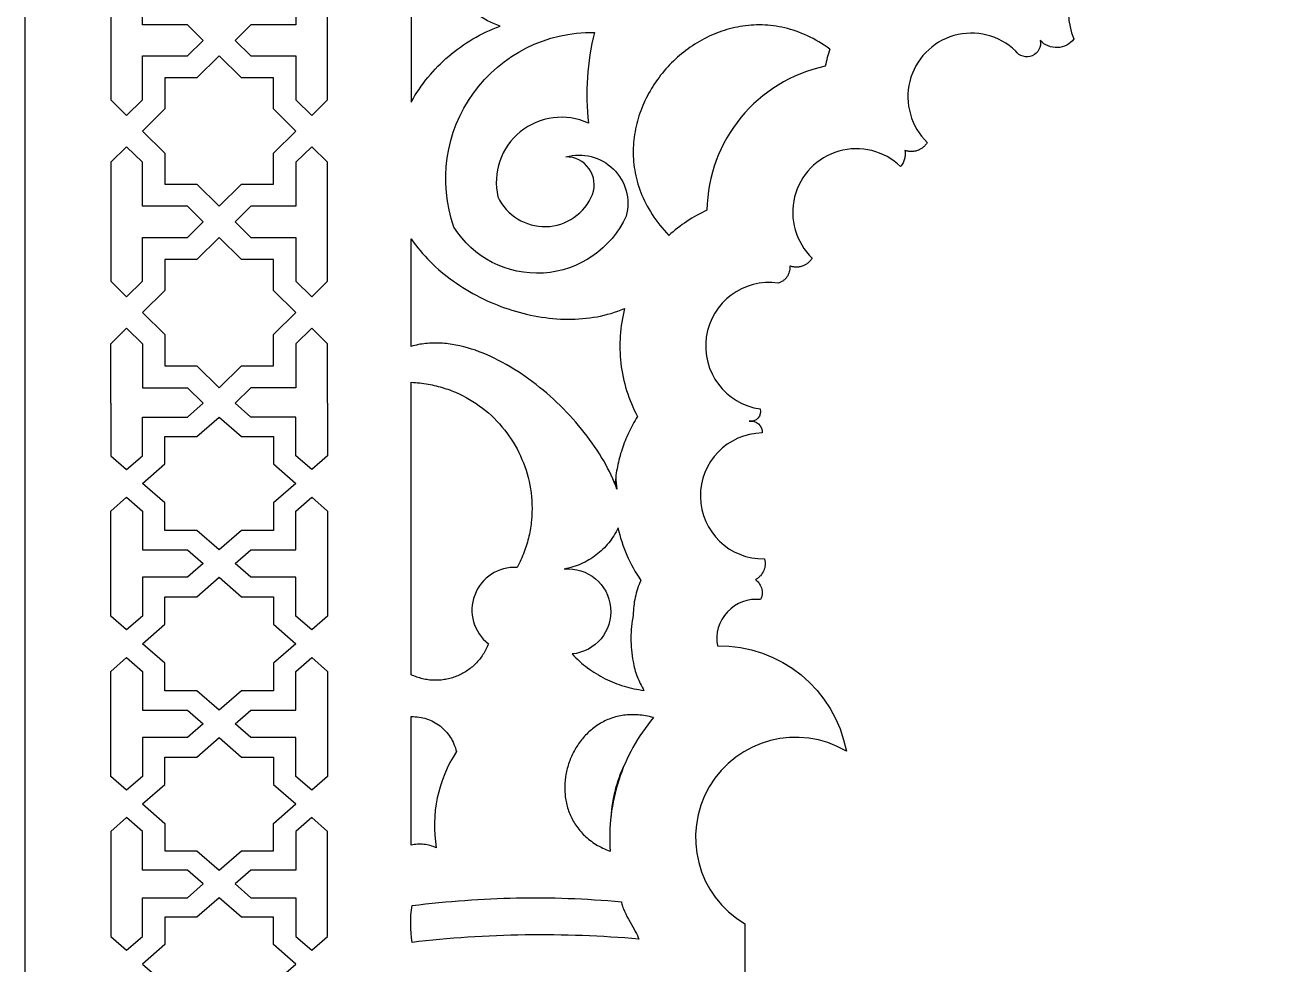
# Model space of a CAD drawing. Extents: x -290 to 290, y -500 to 500.
# Drawn here: x -290 to 0, y -37.3 to 181.6 of the extents above; entities that cross this region are included whole.
import ezdxf

# ---------------------------------------------------------------- set-up
doc = ezdxf.new("R2010")
doc.units = 0
doc.layers.add('LAYER_1', color=18, linetype='CONTINUOUS')

msp = doc.modelspace()

# ---------------------------------------------------------------- linework, layer by layer
at = {"layer": 'LAYER_1'}
for points in [[(-290, -500), (290, -500), (290, 500), (-290, 500)], [(-248.42, 178.01), (-248.42, 178.01), (-252.12, 181.63), (-262.59, 181.63), (-262.59, 191.88), (-266.3, 195.5), (-270, 191.88), (-270, 178.01), (-270, 164.14), (-266.3, 160.51), (-262.59, 164.14), (-262.59, 174.38), (-252.12, 174.38), (-248.42, 178.01)], [(-219.43, 178.01), (-219.43, 181.63), (-219.43, 181.63), (-219.43, 191.88), (-223.13, 195.5), (-223.13, 195.5), (-223.13, 195.5), (-226.83, 191.88), (-226.83, 181.63), (-237.31, 181.63), (-241.01, 178.01), (-237.31, 174.38), (-226.83, 174.38), (-226.83, 164.14), (-223.13, 160.51), (-223.13, 160.51), (-223.13, 160.51), (-219.43, 164.14), (-219.43, 174.38), (-219.43, 174.38)], [(-226.83, 156.86), (-232.07, 162.01), (-232.07, 169.26), (-239.48, 169.26), (-244.71, 174.38), (-249.95, 169.26), (-257.36, 169.26), (-257.36, 162.01), (-262.59, 156.86), (-257.36, 151.7), (-257.36, 144.46), (-249.95, 144.46), (-244.71, 139.33), (-239.48, 144.46), (-232.07, 144.46), (-232.07, 151.7)], [(-248.42, 135.71), (-248.42, 135.71), (-252.12, 139.33), (-262.59, 139.33), (-262.59, 149.58), (-266.3, 153.2), (-270, 149.58), (-270, 135.71), (-270, 121.84), (-266.3, 118.21), (-262.59, 121.84), (-262.59, 132.08), (-252.12, 132.08), (-248.42, 135.71)], [(-219.43, 135.71), (-219.43, 139.33), (-219.43, 139.33), (-219.43, 149.58), (-223.13, 153.2), (-223.13, 153.2), (-223.13, 153.2), (-226.83, 149.58), (-226.83, 139.33), (-237.31, 139.33), (-241.01, 135.71), (-237.31, 132.08), (-226.83, 132.08), (-226.83, 121.84), (-223.13, 118.21), (-223.13, 118.21), (-223.13, 118.21), (-219.43, 121.84), (-219.43, 132.08), (-219.43, 132.08)], [(-226.83, 114.56), (-232.07, 119.71), (-232.07, 126.96), (-239.48, 126.96), (-244.71, 132.08), (-249.95, 126.96), (-257.36, 126.96), (-257.36, 119.71), (-262.59, 114.56), (-257.36, 109.4), (-257.36, 102.16), (-249.95, 102.16), (-244.71, 97.03), (-239.48, 102.16), (-232.07, 102.16), (-232.07, 109.4)], [(-226.83, 74.72), (-232.07, 70.16), (-232.07, 63.76), (-239.48, 63.76), (-244.71, 59.23), (-249.95, 63.76), (-257.36, 63.76), (-257.36, 70.16), (-262.59, 74.72), (-257.36, 79.27), (-257.36, 85.68), (-249.95, 85.68), (-244.71, 90.2), (-239.48, 85.68), (-232.07, 85.68), (-232.07, 79.27)], [(-248.42, 56.03), (-248.42, 56.03), (-252.12, 52.83), (-262.59, 52.83), (-262.59, 43.78), (-266.3, 40.58), (-270, 43.78), (-270, 56.03), (-270, 68.28), (-266.3, 71.49), (-262.59, 68.29), (-262.59, 59.23), (-252.12, 59.23), (-248.42, 56.03)], [(-219.43, 56.03), (-219.43, 52.83), (-219.43, 52.83), (-219.43, 43.78), (-223.13, 40.58), (-223.13, 40.58), (-223.13, 40.58), (-226.83, 43.78), (-226.83, 52.83), (-237.31, 52.83), (-241.01, 56.03), (-237.31, 59.23), (-226.83, 59.23), (-226.83, 68.29), (-223.13, 71.49), (-223.13, 71.49), (-223.13, 71.49), (-219.43, 68.29), (-219.43, 59.23), (-219.43, 59.23)], [(-226.83, 37.34), (-232.07, 32.79), (-232.07, 26.39), (-239.48, 26.39), (-244.71, 21.86), (-249.95, 26.39), (-257.36, 26.39), (-257.36, 32.79), (-262.59, 37.34), (-257.36, 41.9), (-257.36, 48.3), (-249.95, 48.3), (-244.71, 52.83), (-239.48, 48.3), (-232.07, 48.3), (-232.07, 41.9)], [(-248.42, 18.66), (-248.42, 18.66), (-252.12, 15.46), (-262.59, 15.46), (-262.59, 6.4), (-266.3, 3.2), (-270, 6.41), (-270, 18.66), (-270, 30.91), (-266.3, 34.11), (-262.59, 30.91), (-262.59, 21.86), (-252.12, 21.86), (-248.42, 18.66)], [(-219.43, 18.66), (-219.43, 15.46), (-219.43, 15.46), (-219.43, 6.4), (-223.13, 3.2), (-223.13, 3.2), (-223.13, 3.2), (-226.83, 6.4), (-226.83, 15.46), (-237.31, 15.46), (-241.01, 18.66), (-237.31, 21.86), (-226.83, 21.86), (-226.83, 30.91), (-223.13, 34.11), (-223.13, 34.11), (-223.13, 34.11), (-219.43, 30.91), (-219.43, 21.86), (-219.43, 21.86)], [(-248.42, -18.66), (-248.42, -18.66), (-252.12, -15.46), (-262.59, -15.46), (-262.59, -6.4), (-266.3, -3.2), (-270, -6.41), (-270, -18.66), (-270, -30.91), (-266.3, -34.11), (-262.59, -30.91), (-262.59, -21.86), (-252.12, -21.86), (-248.42, -18.66)], [(-219.43, -18.66), (-219.43, -15.46), (-219.43, -15.46), (-219.43, -6.4), (-223.13, -3.2), (-223.13, -3.2), (-223.13, -3.2), (-226.83, -6.4), (-226.83, -15.46), (-237.31, -15.46), (-241.01, -18.66), (-237.31, -21.86), (-226.83, -21.86), (-226.83, -30.91), (-223.13, -34.11), (-223.13, -34.11), (-223.13, -34.11), (-219.43, -30.91), (-219.43, -21.86), (-219.43, -21.86)], [(-226.83, -37.34), (-232.07, -32.79), (-232.07, -26.39), (-239.48, -26.39), (-244.71, -21.86), (-249.95, -26.39), (-257.36, -26.39), (-257.36, -32.79), (-262.59, -37.34), (-257.36, -41.9), (-257.36, -48.3), (-249.95, -48.3), (-244.71, -52.83), (-239.48, -48.3), (-232.07, -48.3), (-232.07, -41.9)], [(-199.77, -32.28), (-199.88, -31.21), (-199.96, -30.15), (-200.02, -29.09), (-200.04, -28.56), (-200.06, -28.03), (-200.06, -27.49), (-200.05, -26.96), (-200.03, -26.42), (-200.01, -25.87), (-199.97, -25.33), (-199.91, -24.78), (-199.85, -24.22), (-199.77, -23.67), (-198.2, -23.49), (-196.64, -23.32), (-195.08, -23.16), (-193.54, -23), (-192, -22.86), (-190.47, -22.73), (-188.94, -22.6), (-187.43, -22.49), (-185.91, -22.38), (-184.4, -22.29), (-182.9, -22.2), (-181.39, -22.13), (-179.89, -22.06), (-178.4, -22), (-176.9, -21.96), (-175.4, -21.92), (-173.9, -21.9), (-172.41, -21.88), (-170.91, -21.88), (-169.4, -21.88), (-167.9, -21.9), (-166.39, -21.93), (-164.88, -21.96), (-163.36, -22.01), (-161.83, -22.07), (-160.3, -22.14), (-158.77, -22.23), (-157.22, -22.32), (-155.67, -22.42), (-154.1, -22.54), (-152.53, -22.67), (-150.95, -22.81), (-150.91, -23.06), (-150.86, -23.33), (-150.79, -23.6), (-150.7, -23.87), (-150.61, -24.15), (-150.5, -24.44), (-150.25, -25.03), (-149.97, -25.63), (-149.67, -26.23), (-149.34, -26.84), (-149.01, -27.44), (-148.34, -28.62), (-148.02, -29.18), (-147.72, -29.71), (-147.46, -30.22), (-147.23, -30.69), (-147.13, -30.91), (-147.05, -31.13), (-146.98, -31.32), (-146.92, -31.51), (-148.54, -31.38), (-150.16, -31.25), (-151.78, -31.14), (-153.42, -31.03), (-155.06, -30.93), (-156.71, -30.85), (-158.37, -30.77), (-160.03, -30.71), (-161.69, -30.65), (-163.36, -30.61), (-165.03, -30.57), (-166.7, -30.55), (-168.38, -30.53), (-170.05, -30.53), (-171.73, -30.54), (-173.41, -30.55), (-175.09, -30.58), (-176.76, -30.62), (-178.44, -30.67), (-180.11, -30.73), (-181.78, -30.8), (-183.44, -30.88), (-185.11, -30.97), (-186.76, -31.07), (-188.41, -31.18), (-190.06, -31.3), (-191.7, -31.44), (-193.33, -31.58), (-194.95, -31.74), (-196.57, -31.91), (-198.18, -32.09)]]:
    msp.add_lwpolyline(points, close=True, dxfattribs=at)
for points in [[(-199.96, 256.1), (-199.96, 163.62), (-199.53, 164.38), (-199.08, 165.13), (-198.61, 165.86), (-198.13, 166.59), (-197.64, 167.31), (-197.13, 168.01), (-196.6, 168.7), (-196.06, 169.38), (-195.5, 170.04), (-194.93, 170.7), (-194.35, 171.33), (-193.75, 171.96), (-193.14, 172.57), (-192.51, 173.17), (-191.87, 173.76), (-191.22, 174.33), (-190.56, 174.88), (-189.88, 175.42), (-189.19, 175.95), (-188.49, 176.46), (-187.78, 176.96), (-187.05, 177.44), (-186.32, 177.9), (-185.57, 178.35), (-184.81, 178.78), (-184.04, 179.2), (-183.26, 179.6), (-182.48, 179.98), (-181.68, 180.34), (-180.87, 180.69), (-180.05, 181.02), (-179.23, 181.33, -0.655691), (-182.43, 221.3)], [(-18.34, 190.3, 1), (-45.48, 178.34, -0.465359), (-53.34, 177.97, -0.814151), (-59.07, 175.53, 1), (-79.67, 154.2), (-79.78, 154.03), (-79.89, 153.87), (-80.01, 153.71), (-80.13, 153.56), (-80.26, 153.42), (-80.4, 153.28), (-80.54, 153.15), (-80.68, 153.03), (-80.83, 152.91), (-80.99, 152.81), (-81.14, 152.71), (-81.3, 152.61), (-81.47, 152.53), (-81.64, 152.45), (-81.81, 152.38), (-81.98, 152.32), (-82.15, 152.26), (-82.33, 152.21), (-82.51, 152.17), (-82.69, 152.14), (-82.87, 152.11), (-83.05, 152.1), (-83.24, 152.09), (-83.42, 152.08), (-83.6, 152.09), (-83.79, 152.1), (-83.97, 152.12), (-84.15, 152.15), (-84.33, 152.19), (-84.51, 152.23), (-84.69, 152.29), (-84.87, 152.35), (-84.84, 152.1), (-84.81, 151.85), (-84.81, 151.6), (-84.81, 151.36), (-84.83, 151.11), (-84.87, 150.86), (-84.91, 150.62), (-84.97, 150.37), (-85.04, 150.13), (-85.13, 149.9), (-85.22, 149.67), (-85.33, 149.44), (-85.46, 149.22), (-85.59, 149), (-85.74, 148.79), (-85.9, 148.58, 1), (-106.51, 127.26), (-106.61, 127.09), (-106.73, 126.92), (-106.84, 126.77), (-106.97, 126.61), (-107.1, 126.47), (-107.23, 126.34), (-107.37, 126.21), (-107.52, 126.09), (-107.67, 125.97), (-107.82, 125.86), (-107.98, 125.76), (-108.14, 125.67), (-108.3, 125.58), (-108.47, 125.51), (-108.64, 125.44), (-108.81, 125.37), (-108.99, 125.32), (-109.17, 125.27), (-109.34, 125.23), (-109.52, 125.19), (-109.71, 125.17), (-109.89, 125.15), (-110.07, 125.14), (-110.25, 125.14), (-110.44, 125.14), (-110.62, 125.16), (-110.8, 125.18), (-110.99, 125.21), (-111.17, 125.24), (-111.35, 125.29), (-111.53, 125.34), (-111.7, 125.4), (-111.68, 125.15), (-111.68, 124.88), (-111.7, 124.6), (-111.75, 124.31), (-111.83, 124.01), (-111.93, 123.72), (-112.06, 123.42), (-112.21, 123.13), (-112.39, 122.85), (-112.49, 122.72), (-112.6, 122.59), (-112.71, 122.46), (-112.83, 122.33), (-112.96, 122.22), (-113.09, 122.1), (-113.23, 121.99), (-113.38, 121.89), (-113.54, 121.8), (-113.7, 121.71), (-113.86, 121.63), (-114.04, 121.56), (-114.22, 121.49), (-114.41, 121.44, 1), (-118.6, 92.08, -0.532237), (-121.2, 89.21, -0.476381), (-118.12, 86.49, 1), (-117.64, 57.13), (-117.59, 56.96), (-117.55, 56.79), (-117.51, 56.62), (-117.48, 56.45), (-117.47, 56.28), (-117.46, 56.11), (-117.46, 55.93), (-117.46, 55.76), (-117.48, 55.59), (-117.5, 55.41), (-117.53, 55.24), (-117.57, 55.07), (-117.67, 54.73), (-117.8, 54.4), (-117.95, 54.08), (-118.14, 53.77), (-118.34, 53.47), (-118.58, 53.19), (-118.7, 53.06), (-118.83, 52.93), (-118.97, 52.8), (-119.11, 52.69), (-119.26, 52.57), (-119.41, 52.47), (-119.56, 52.37), (-119.73, 52.27), (-119.52, 52.13), (-119.31, 51.95), (-119.12, 51.75), (-118.93, 51.52), (-118.76, 51.27), (-118.6, 51), (-118.46, 50.71), (-118.35, 50.4), (-118.25, 50.08), (-118.22, 49.92), (-118.19, 49.75), (-118.17, 49.58), (-118.15, 49.41), (-118.15, 49.23), (-118.15, 49.06), (-118.16, 48.88), (-118.18, 48.7), (-118.21, 48.53), (-118.25, 48.35), (-118.3, 48.17), (-118.36, 47.99), (-118.43, 47.81), (-118.51, 47.63, 0.504183), (-128.59, 36.83, -0.365468), (-98.54, 12.32, 1), (-122.17, -27.94), (-122.17, -410)], [(-102.38, 175.97), (-102.54, 175.48), (-102.69, 174.98), (-102.84, 174.49), (-102.98, 173.99), (-103.11, 173.49), (-103.23, 172.99), (-103.35, 172.49), (-103.46, 171.98, 0.350045), (-131.03, 138.41), (-131.64, 138.12), (-132.24, 137.83), (-132.84, 137.52), (-133.43, 137.2), (-134.01, 136.87), (-134.58, 136.52), (-135.15, 136.17), (-135.71, 135.81), (-136.27, 135.43), (-136.81, 135.05), (-137.35, 134.65), (-137.88, 134.25), (-138.41, 133.84), (-138.92, 133.41), (-139.43, 132.98), (-139.92, 132.53)], [(-151.75, 64.35), (-151.97, 63.89), (-152.21, 63.43), (-152.47, 62.98), (-152.74, 62.54), (-153.02, 62.11), (-153.31, 61.69), (-153.61, 61.28), (-153.93, 60.87), (-154.25, 60.48), (-154.59, 60.1), (-154.94, 59.73), (-155.3, 59.37), (-155.67, 59.02), (-156.05, 58.68), (-156.44, 58.35), (-156.84, 58.04), (-157.25, 57.73), (-157.66, 57.44), (-158.09, 57.16), (-158.52, 56.9), (-158.97, 56.64), (-159.42, 56.4), (-159.88, 56.17), (-160.34, 55.96), (-160.82, 55.76), (-161.3, 55.57), (-161.78, 55.4), (-162.28, 55.24), (-162.78, 55.09), (-163.28, 54.96), (-163.79, 54.85), (-164.31, 54.75, -1), (-162.44, 34.96), (-162.02, 34.51), (-161.59, 34.08), (-161.15, 33.66), (-160.7, 33.25), (-160.25, 32.85), (-159.78, 32.46), (-159.31, 32.09), (-158.84, 31.72), (-158.35, 31.36), (-157.86, 31.02), (-157.36, 30.69), (-156.85, 30.37), (-156.34, 30.06), (-155.83, 29.76), (-155.3, 29.48), (-154.77, 29.2), (-154.24, 28.94), (-153.7, 28.69), (-153.15, 28.45), (-152.6, 28.22), (-152.05, 28.01), (-151.49, 27.81), (-150.93, 27.62), (-150.36, 27.44), (-149.79, 27.28), (-149.21, 27.12), (-148.64, 26.98), (-148.06, 26.86), (-147.47, 26.74), (-146.88, 26.64), (-146.3, 26.55), (-145.7, 26.47)]]:
    msp.add_lwpolyline(points, format="xyb", dxfattribs=at)
for points in [[(-190, 134.48, -0.521179), (-157.27, 179.88, 0.089063), (-158.65, 158.71, 0.621862), (-179.75, 141.53, 0.654992), (-157.72, 142.09, 0.530255), (-163.9, 150.83, -0.581226), (-149.84, 137.06, -0.597768)], [(-199.96, 30.13), (-199.96, 98.29), (-199.45, 98.27), (-198.95, 98.23), (-198.46, 98.19), (-197.96, 98.14), (-197.47, 98.08), (-196.99, 98.02), (-196.5, 97.94), (-196.02, 97.86), (-195.54, 97.78), (-195.07, 97.68), (-194.6, 97.58), (-194.13, 97.47), (-193.67, 97.35), (-193.21, 97.22), (-192.75, 97.09), (-192.3, 96.95), (-191.85, 96.81), (-191.4, 96.66), (-190.96, 96.5), (-190.52, 96.33), (-190.09, 96.16), (-189.66, 95.98), (-188.81, 95.6), (-187.98, 95.2), (-187.16, 94.77), (-186.37, 94.32), (-185.59, 93.84), (-184.82, 93.35), (-184.08, 92.83), (-183.35, 92.28), (-182.64, 91.72), (-181.95, 91.14), (-181.28, 90.53), (-180.63, 89.91), (-180, 89.27), (-179.39, 88.61), (-178.81, 87.93), (-178.24, 87.24), (-177.69, 86.53), (-177.17, 85.8), (-176.66, 85.06), (-176.19, 84.3), (-175.73, 83.53), (-175.29, 82.75), (-174.88, 81.96), (-174.5, 81.15), (-174.14, 80.33), (-173.8, 79.5), (-173.49, 78.66), (-173.2, 77.81), (-172.94, 76.95), (-172.7, 76.08), (-172.49, 75.2), (-172.31, 74.32), (-172.16, 73.43), (-172.03, 72.53), (-171.93, 71.63), (-171.85, 70.72), (-171.81, 69.81), (-171.8, 68.9), (-171.81, 67.98), (-171.85, 67.06), (-171.93, 66.13), (-171.97, 65.67), (-172.03, 65.21), (-172.09, 64.75), (-172.16, 64.29), (-172.24, 63.82), (-172.33, 63.36), (-172.42, 62.9), (-172.52, 62.44), (-172.63, 61.97), (-172.75, 61.51), (-172.88, 61.05), (-173.01, 60.59), (-173.15, 60.13), (-173.3, 59.67), (-173.46, 59.21), (-173.63, 58.75), (-173.8, 58.3), (-173.98, 57.84), (-174.17, 57.39), (-174.37, 56.93), (-174.58, 56.48), (-174.8, 56.03), (-175.02, 55.58), (-175.26, 55.13, 0.736), (-181.97, 37.33), (-182.1, 36.99), (-182.24, 36.66), (-182.39, 36.34), (-182.54, 36.02), (-182.71, 35.71), (-182.88, 35.4), (-183.06, 35.1), (-183.24, 34.81), (-183.43, 34.52), (-183.63, 34.24), (-183.84, 33.96), (-184.05, 33.69), (-184.27, 33.43), (-184.49, 33.17), (-184.72, 32.92), (-184.96, 32.68), (-185.2, 32.45), (-185.45, 32.22), (-185.7, 31.99), (-185.96, 31.78), (-186.22, 31.57), (-186.49, 31.37), (-186.76, 31.18), (-187.04, 30.99), (-187.32, 30.81), (-187.6, 30.64), (-187.89, 30.47), (-188.19, 30.32), (-188.48, 30.17), (-188.78, 30.03), (-189.09, 29.89), (-189.4, 29.76), (-189.71, 29.64), (-190.02, 29.53), (-190.33, 29.43), (-190.65, 29.33), (-190.97, 29.25), (-191.3, 29.17), (-191.62, 29.1), (-191.95, 29.03), (-192.28, 28.98), (-192.61, 28.93), (-192.94, 28.89), (-193.27, 28.86), (-193.61, 28.84), (-193.94, 28.83), (-194.28, 28.82), (-194.62, 28.83), (-194.95, 28.84), (-195.29, 28.86), (-195.63, 28.89), (-195.97, 28.93), (-196.3, 28.98), (-196.64, 29.04), (-196.98, 29.11), (-197.31, 29.18), (-197.65, 29.27), (-197.98, 29.36), (-198.32, 29.47), (-198.65, 29.58), (-198.98, 29.7), (-199.31, 29.83), (-199.63, 29.97)], [(-199.96, -9.62), (-199.96, 20.35), (-199.49, 20.36), (-199.03, 20.34), (-198.57, 20.31), (-198.12, 20.25), (-197.67, 20.18), (-197.23, 20.08), (-196.79, 19.97), (-196.36, 19.84), (-195.94, 19.69), (-195.53, 19.52), (-195.12, 19.34), (-194.73, 19.14), (-194.34, 18.92), (-193.96, 18.69), (-193.59, 18.44), (-193.24, 18.18), (-192.89, 17.9), (-192.56, 17.61), (-192.24, 17.3), (-191.93, 16.98), (-191.64, 16.64), (-191.36, 16.3), (-191.09, 15.94), (-190.84, 15.57), (-190.6, 15.18), (-190.38, 14.79), (-190.18, 14.38), (-189.99, 13.96), (-189.83, 13.53), (-189.67, 13.1), (-189.54, 12.65), (-189.43, 12.19, 0.187), (-194.12, -10.23), (-194.47, -10.08), (-194.82, -9.94), (-195.18, -9.82), (-195.54, -9.72), (-195.9, -9.62), (-196.27, -9.55), (-196.63, -9.49), (-197, -9.44), (-197.37, -9.41), (-197.74, -9.4), (-198.12, -9.4), (-198.49, -9.41), (-198.86, -9.44), (-199.23, -9.49), (-199.59, -9.55)]]:
    msp.add_lwpolyline(points, format="xyb", close=True, dxfattribs=at)
for points in [[(-102.38, 175.97), (-103.02, 176.43), (-103.67, 176.87), (-104.32, 177.29), (-104.97, 177.68), (-105.63, 178.06), (-106.28, 178.42), (-106.94, 178.75), (-107.6, 179.07), (-108.26, 179.36), (-108.92, 179.64), (-109.58, 179.9), (-110.24, 180.14), (-110.9, 180.36), (-111.56, 180.56), (-112.22, 180.74), (-112.89, 180.91), (-113.55, 181.06), (-114.21, 181.18), (-114.87, 181.3), (-115.52, 181.39), (-116.18, 181.47), (-116.84, 181.53), (-117.49, 181.57), (-118.14, 181.6), (-118.79, 181.61), (-119.44, 181.6), (-120.09, 181.58), (-120.73, 181.54), (-121.37, 181.49), (-122.01, 181.42), (-122.64, 181.33), (-123.27, 181.24), (-123.9, 181.12), (-124.52, 180.99), (-125.14, 180.85), (-125.76, 180.69), (-126.37, 180.52), (-126.98, 180.34), (-127.58, 180.14), (-128.18, 179.93), (-128.77, 179.7), (-129.36, 179.46), (-129.94, 179.21), (-130.52, 178.95), (-131.09, 178.67), (-131.65, 178.39), (-132.21, 178.09), (-132.76, 177.77), (-133.31, 177.45), (-133.85, 177.12), (-134.38, 176.77), (-134.91, 176.41), (-135.43, 176.05), (-135.94, 175.67), (-136.44, 175.28), (-136.93, 174.88), (-137.42, 174.47), (-137.9, 174.06), (-138.37, 173.63), (-138.83, 173.19), (-139.29, 172.74), (-139.73, 172.29), (-140.17, 171.82), (-140.59, 171.35), (-141.01, 170.87), (-141.42, 170.38), (-141.82, 169.89), (-142.2, 169.38), (-142.58, 168.87), (-142.95, 168.35), (-143.3, 167.82), (-143.65, 167.29), (-143.98, 166.75), (-144.3, 166.2), (-144.62, 165.65), (-144.92, 165.09), (-145.2, 164.52), (-145.48, 163.95), (-145.74, 163.37), (-146, 162.79), (-146.23, 162.2), (-146.46, 161.61), (-146.68, 161.02), (-146.88, 160.41), (-147.06, 159.81), (-147.24, 159.2), (-147.4, 158.59), (-147.54, 157.97), (-147.68, 157.35), (-147.79, 156.72), (-147.9, 156.1), (-147.99, 155.47), (-148.06, 154.83), (-148.12, 154.2), (-148.17, 153.56), (-148.2, 152.92), (-148.21, 152.28), (-148.21, 151.63), (-148.19, 150.99), (-148.16, 150.34), (-148.11, 149.69), (-148.04, 149.05), (-147.96, 148.4), (-147.86, 147.75), (-147.74, 147.1), (-147.61, 146.45), (-147.45, 145.8), (-147.28, 145.15), (-147.1, 144.5), (-146.89, 143.85), (-146.67, 143.2), (-146.43, 142.56), (-146.17, 141.91), (-145.89, 141.27), (-145.59, 140.63), (-145.28, 139.99), (-144.94, 139.35), (-144.59, 138.71), (-144.21, 138.08), (-143.82, 137.45), (-143.4, 136.82), (-142.97, 136.2), (-142.51, 135.58), (-142.04, 134.96), (-141.54, 134.35), (-141.02, 133.74), (-140.48, 133.13), (-139.92, 132.53)], [(-152.29, 76.19), (-152.25, 75.48), (-152.18, 74.77), (-152.1, 74.06), (-152, 73.35), (-152.3, 74.16), (-152.63, 74.98), (-152.98, 75.81), (-153.36, 76.64), (-153.76, 77.47), (-154.19, 78.3), (-154.63, 79.13), (-155.1, 79.97), (-155.6, 80.8), (-156.11, 81.64), (-156.65, 82.47), (-157.2, 83.3), (-157.78, 84.13), (-158.37, 84.95), (-158.98, 85.77), (-159.61, 86.59), (-160.26, 87.4), (-160.93, 88.2), (-161.61, 89), (-162.31, 89.79), (-163.02, 90.57), (-163.74, 91.34), (-164.49, 92.11), (-165.24, 92.86), (-166.01, 93.6), (-166.79, 94.33), (-167.58, 95.05), (-168.38, 95.75), (-169.19, 96.44), (-170.02, 97.12), (-170.85, 97.78), (-171.69, 98.43), (-172.54, 99.05), (-173.4, 99.67), (-174.26, 100.26), (-175.14, 100.84), (-176.01, 101.39), (-176.9, 101.93), (-177.79, 102.45), (-178.68, 102.94), (-179.58, 103.41), (-180.48, 103.86), (-181.38, 104.29), (-182.28, 104.69), (-183.19, 105.07), (-184.1, 105.43), (-185.01, 105.75), (-185.91, 106.05), (-186.82, 106.33), (-187.73, 106.57), (-188.63, 106.79), (-189.53, 106.97), (-190.43, 107.13), (-190.88, 107.2), (-191.33, 107.25), (-191.77, 107.31), (-192.22, 107.35), (-192.66, 107.38), (-193.1, 107.41), (-193.54, 107.43), (-193.98, 107.44), (-194.42, 107.44), (-194.86, 107.44), (-195.29, 107.42), (-195.73, 107.4), (-196.16, 107.36), (-196.59, 107.32), (-197.02, 107.27), (-197.45, 107.21), (-197.87, 107.15), (-198.29, 107.07), (-198.71, 106.98), (-199.13, 106.89), (-199.55, 106.78), (-199.96, 106.67), (-199.96, 131.72), (-199.47, 131.03), (-198.95, 130.34), (-198.42, 129.66), (-197.88, 128.99), (-197.31, 128.33), (-196.73, 127.69), (-196.14, 127.05), (-195.53, 126.43), (-194.9, 125.82), (-194.26, 125.22), (-193.61, 124.63), (-192.94, 124.06), (-192.25, 123.49), (-191.56, 122.94), (-190.85, 122.41), (-190.13, 121.88), (-189.4, 121.37), (-188.66, 120.87), (-187.91, 120.39), (-187.15, 119.91), (-186.37, 119.46), (-185.59, 119.01), (-184.8, 118.58), (-184, 118.17), (-183.2, 117.77), (-182.38, 117.38), (-181.56, 117.01), (-180.73, 116.66), (-179.9, 116.32), (-179.06, 115.99), (-178.21, 115.68), (-177.36, 115.39), (-176.51, 115.11), (-175.65, 114.85), (-174.79, 114.61), (-173.92, 114.38), (-173.05, 114.17), (-172.18, 113.97), (-171.31, 113.8), (-170.44, 113.64), (-169.56, 113.49), (-168.69, 113.37), (-167.81, 113.26), (-166.94, 113.18), (-166.07, 113.11), (-165.19, 113.05), (-164.32, 113.02), (-163.46, 113.01), (-162.59, 113.01), (-161.73, 113.03), (-160.87, 113.08), (-160.01, 113.14), (-159.16, 113.22), (-158.31, 113.33), (-157.47, 113.45), (-156.64, 113.59), (-155.81, 113.75), (-154.99, 113.94), (-154.17, 114.14), (-153.36, 114.37), (-152.56, 114.62), (-151.77, 114.88), (-150.99, 115.17), (-150.21, 115.49)], [(-150.22, 115.49), (-150.41, 114.7), (-150.59, 113.92), (-150.74, 113.13), (-150.88, 112.33), (-151, 111.54), (-151.1, 110.74), (-151.18, 109.94), (-151.25, 109.14), (-151.29, 108.34), (-151.32, 107.54), (-151.33, 106.73), (-151.32, 105.93), (-151.29, 105.13), (-151.24, 104.32), (-151.18, 103.52), (-151.09, 102.72), (-150.99, 101.92), (-150.87, 101.12), (-150.73, 100.33), (-150.57, 99.53), (-150.4, 98.74), (-150.2, 97.96), (-149.99, 97.17), (-149.75, 96.39), (-149.5, 95.62), (-149.23, 94.85), (-148.94, 94.08), (-148.63, 93.32), (-148.3, 92.56), (-147.96, 91.81), (-147.59, 91.07), (-147.21, 90.33), (-147.49, 89.87), (-147.77, 89.41), (-148.04, 88.95), (-148.3, 88.48), (-148.55, 88.01), (-148.8, 87.54), (-149.04, 87.06), (-149.27, 86.58), (-149.49, 86.1), (-149.7, 85.62), (-149.91, 85.13), (-150.11, 84.65), (-150.3, 84.16), (-150.48, 83.67), (-150.66, 83.17), (-150.82, 82.68), (-150.98, 82.18), (-151.14, 81.68), (-151.28, 81.18), (-151.42, 80.67), (-151.55, 80.17), (-151.67, 79.66), (-151.78, 79.16), (-151.89, 78.65), (-151.99, 78.14), (-152.08, 77.63), (-152.16, 77.12), (-152.24, 76.61), (-152.3, 76.09), (-152.36, 75.58), (-152.42, 75.06), (-152.46, 74.55)], [(-270, 93.41), (-270, 93.41), (-270, 107.28), (-266.3, 110.9), (-262.59, 107.28), (-262.59, 97.03), (-252.12, 97.03), (-248.42, 93.41), (-248.42, 93.41), (-248.42, 93.41)], [(-219.43, 93.41), (-219.43, 93.41), (-219.43, 97.03), (-219.43, 97.03), (-219.43, 107.28), (-223.13, 110.9), (-223.13, 110.9), (-223.13, 110.9), (-226.83, 107.28), (-226.83, 97.03), (-237.31, 97.03), (-241.01, 93.41)], [(-270, 93.41), (-270, 93.41), (-270, 81.15), (-266.3, 77.95), (-262.59, 81.15), (-262.59, 90.2), (-252.12, 90.2), (-248.42, 93.4), (-248.42, 93.41), (-248.42, 93.41)], [(-219.43, 93.41), (-219.43, 93.41), (-219.43, 90.2), (-219.43, 90.2), (-219.43, 81.15), (-223.13, 77.95), (-223.13, 77.95), (-223.13, 77.95), (-226.83, 81.15), (-226.83, 90.2), (-237.31, 90.2), (-241.01, 93.41)], [(-151.76, 64.35), (-151.57, 63.54), (-151.36, 62.74), (-151.14, 61.94), (-150.89, 61.15), (-150.63, 60.36), (-150.34, 59.58), (-150.04, 58.8), (-149.71, 58.03), (-149.37, 57.26), (-149.01, 56.51), (-148.63, 55.75), (-148.23, 55.01), (-147.81, 54.27), (-147.37, 53.55), (-146.91, 52.83), (-146.43, 52.12)], [(-146.43, 52.12), (-146.64, 51.64), (-146.85, 51.15), (-147.03, 50.66), (-147.21, 50.17), (-147.37, 49.67), (-147.51, 49.17), (-147.64, 48.67), (-147.76, 48.16), (-147.87, 47.66), (-147.96, 47.15), (-148.03, 46.63), (-148.1, 46.12), (-148.15, 45.61), (-148.18, 45.09), (-148.2, 44.58), (-148.21, 44.06)], [(-148.21, 44.06), (-148.33, 43.39), (-148.44, 42.71), (-148.53, 42.04), (-148.6, 41.36), (-148.66, 40.68), (-148.7, 40), (-148.73, 39.31), (-148.74, 38.63), (-148.74, 37.95), (-148.72, 37.27), (-148.68, 36.58), (-148.63, 35.9), (-148.56, 35.22), (-148.47, 34.54), (-148.37, 33.86), (-148.25, 33.18), (-148.17, 32.74), (-148.07, 32.29), (-147.96, 31.85), (-147.84, 31.42), (-147.72, 30.98), (-147.58, 30.55), (-147.43, 30.13), (-147.28, 29.7), (-147.11, 29.29), (-146.94, 28.87), (-146.75, 28.46), (-146.56, 28.06), (-146.36, 27.65), (-146.15, 27.26), (-145.93, 26.87), (-145.7, 26.48)], [(-143.5, 20.12), (-143.96, 20.24), (-144.42, 20.35), (-144.87, 20.45), (-145.32, 20.54), (-145.77, 20.61), (-146.21, 20.67), (-146.65, 20.72), (-147.08, 20.76), (-147.51, 20.79), (-147.94, 20.8), (-148.36, 20.81), (-148.78, 20.8), (-149.19, 20.79), (-149.6, 20.76), (-150, 20.72), (-150.4, 20.67), (-150.8, 20.61), (-151.19, 20.54), (-151.58, 20.46), (-151.96, 20.37), (-152.33, 20.28), (-152.71, 20.17), (-153.07, 20.05), (-153.44, 19.93), (-153.79, 19.79), (-154.15, 19.65), (-154.49, 19.5), (-154.84, 19.34), (-155.17, 19.17), (-155.5, 18.99), (-155.83, 18.81), (-156.15, 18.61), (-156.47, 18.41), (-156.78, 18.21), (-157.08, 17.99), (-157.38, 17.77), (-157.67, 17.54), (-157.96, 17.31), (-158.24, 17.07), (-158.52, 16.82), (-158.79, 16.56), (-159.05, 16.3), (-159.31, 16.04), (-159.56, 15.76), (-159.81, 15.48), (-160.05, 15.2), (-160.29, 14.91), (-160.51, 14.62), (-160.73, 14.32), (-160.95, 14.02), (-161.16, 13.71), (-161.36, 13.4), (-161.56, 13.08), (-161.74, 12.76), (-161.93, 12.43), (-162.1, 12.1), (-162.27, 11.77), (-162.43, 11.43), (-162.59, 11.09), (-162.74, 10.75), (-162.88, 10.41), (-163.01, 10.06), (-163.14, 9.71), (-163.26, 9.35), (-163.37, 9), (-163.48, 8.64), (-163.58, 8.28), (-163.67, 7.92), (-163.75, 7.55), (-163.83, 7.19), (-163.9, 6.82), (-163.96, 6.45), (-164.01, 6.08), (-164.06, 5.71), (-164.1, 5.34), (-164.13, 4.97), (-164.15, 4.6), (-164.16, 4.23), (-164.17, 3.86), (-164.17, 3.49), (-164.16, 3.11), (-164.14, 2.74), (-164.11, 2.37), (-164.08, 2), (-164.04, 1.63), (-163.99, 1.27), (-163.93, 0.9), (-163.86, 0.53), (-163.78, 0.17), (-163.7, -0.19), (-163.6, -0.55), (-163.5, -0.91), (-163.39, -1.26), (-163.27, -1.62), (-163.14, -1.97), (-163.01, -2.32), (-162.86, -2.66), (-162.7, -3), (-162.54, -3.34), (-162.37, -3.68), (-162.18, -4.01), (-161.99, -4.34), (-161.79, -4.66), (-161.58, -4.98), (-161.36, -5.3), (-161.13, -5.61), (-160.89, -5.92), (-160.64, -6.22), (-160.38, -6.52), (-160.11, -6.81), (-159.84, -7.1), (-159.55, -7.38), (-159.25, -7.66), (-158.94, -7.93), (-158.63, -8.2), (-158.3, -8.46), (-157.96, -8.71), (-157.61, -8.96), (-157.26, -9.2), (-156.89, -9.43), (-156.51, -9.66), (-156.12, -9.88), (-155.72, -10.09), (-155.31, -10.3), (-154.89, -10.5), (-154.46, -10.69), (-154.02, -10.87), (-153.57, -11.05)], [(-143.5, 20.12), (-144.17, 19.3), (-144.82, 18.47), (-145.45, 17.62), (-146.06, 16.76), (-146.65, 15.88), (-147.21, 14.99), (-147.75, 14.1), (-148.27, 13.18), (-148.77, 12.26), (-149.24, 11.33), (-149.69, 10.39), (-150.12, 9.43), (-150.52, 8.47), (-150.9, 7.5), (-151.26, 6.52), (-151.59, 5.53), (-151.9, 4.53), (-152.19, 3.53), (-152.45, 2.52), (-152.68, 1.5), (-152.9, 0.48), (-153.08, -0.55), (-153.25, -1.59), (-153.38, -2.62), (-153.5, -3.67), (-153.59, -4.71), (-153.65, -5.76), (-153.69, -6.82), (-153.7, -7.87), (-153.68, -8.93), (-153.64, -9.99), (-153.58, -11.05)], [(-262.56, 0), (-257.36, 4.53), (-257.36, 10.93), (-249.95, 10.93), (-244.71, 15.46), (-239.48, 10.93), (-232.07, 10.93), (-232.07, 4.53), (-226.87, 0)], [(-149.79, 10.16), (-150.18, 9.38), (-150.55, 8.59), (-150.89, 7.79), (-151.22, 6.99), (-151.52, 6.17), (-151.81, 5.35), (-152.07, 4.53), (-152.31, 3.69), (-152.53, 2.85), (-152.72, 2), (-152.9, 1.15), (-153.05, 0.3), (-153.18, -0.56), (-153.29, -1.43), (-153.38, -2.3), (-153.44, -3.17)], [(-262.56, 0), (-257.36, -4.53), (-257.36, -10.93), (-249.95, -10.93), (-244.71, -15.46), (-239.48, -10.93), (-232.07, -10.93), (-232.07, -4.53), (-226.87, 0)]]:
    msp.add_lwpolyline(points, dxfattribs=at)

doc.saveas('drawing.dxf')
